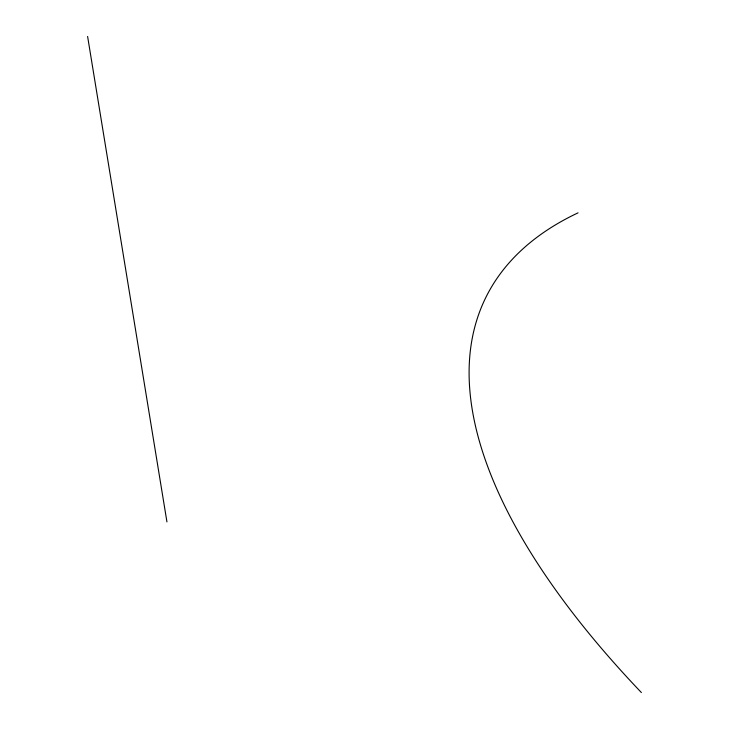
<?xml version="1.0" encoding="UTF-8"?>
<svg xmlns="http://www.w3.org/2000/svg" width="729" height="729" viewBox="0 0 729 729"><rect width="100%" height="100%" fill="white"/><g stroke="black" fill="none" stroke-linecap="round" stroke-linejoin="round"><path stroke-width="1.09" d="M87.608 36.45L166.941 521.9M641.392 692.55A955.737 384.156 26.4 0 1 578.042 212.85"/></g></svg>
